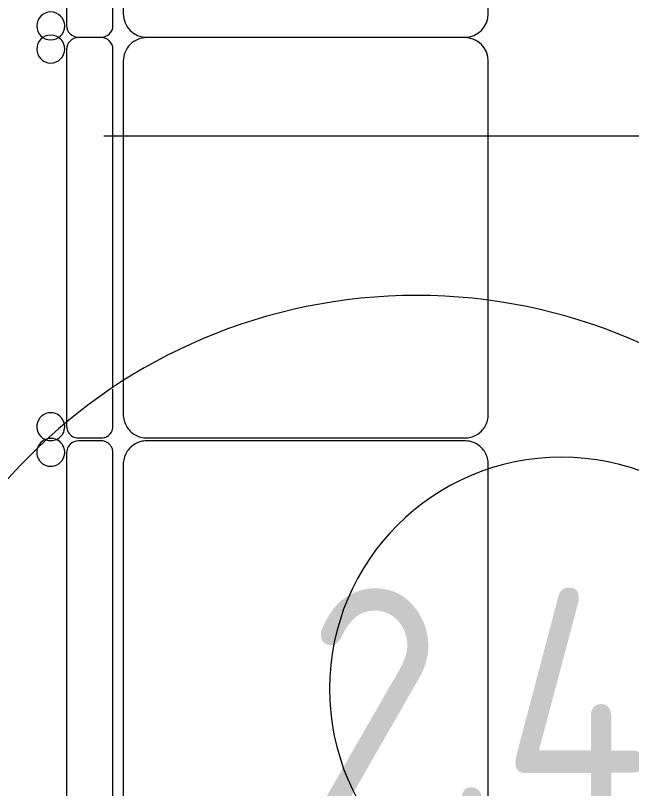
# Model space of a CAD drawing. Header units: millimetres. Extents: x 98018 to 155899, y -1987 to 21700.
# Drawn here: x 104997 to 105662, y 17446 to 18280 of the extents above; entities that cross this region are included whole.
import ezdxf

# ---------------------------------------------------------------- set-up
doc = ezdxf.new("R2010")
doc.units = ezdxf.units.MM
doc.linetypes.add('Осевая', pattern=[3175, 635, -476.25, 1587.5, -476.25])
doc.layers.add('A-AREA-IDEN', color=7, linetype='Continuous', lineweight=9)
doc.layers.add('Оси-2', color=7, linetype='Осевая', lineweight=9)
doc.layers.add('I-FURN-1', color=7, linetype='Continuous', lineweight=9, true_color=0xf0f0f0)
doc.styles.add('GOST Common', font='GOST_Common.ttf', dxfattribs={"width": 0.9, "height": 250})

# ---------------------------------------------------------------- blocks, each defined once
blk = doc.blocks.new('Стул Breuer - 1_188-26331327-План разверток пом_ 2_49_ Этаж 2')
at = {"layer": 'I-FURN-1'}
for p, q in [((190.5, 241.3), (-190.5, 241.3)), ((-215.9, 215.9), (-215.9, -127)), ((215.9, -127), (215.9, 215.9)), ((-190.5, -152.4), (190.5, -152.4)), ((203.2, -163.48), (-203.2, -163.48)), ((-215.9, -176.18), (-215.9, -200.78)), ((215.9, -200.78), (215.9, -176.18)), ((-203.2, -213.48), (203.2, -213.48))]:
    blk.add_line(p, q, dxfattribs=at)
for centre, radius, start, end in [((-190.5, 215.9), 25.4, 90, 180), ((190.5, 215.9), 25.4, 0, 90), ((-190.5, -127), 25.4, 180, 270), ((190.5, -127), 25.4, 270, 360), ((-203.2, -176.18), 12.7, 90, 180), ((203.2, -176.18), 12.7, 360, 90), ((-203.2, -200.78), 12.7, 180, 270), ((203.2, -200.78), 12.7, 270, 360), ((-203.48, -230.58), 15.07, 360, 180), ((203.73, -230.58), 15.07, 360, 180), ((-203.48, -230.58), 15.07, 180, 360), ((203.73, -230.58), 15.07, 180, 360)]:
    blk.add_arc(centre, radius, start, end, dxfattribs=at)
blk = doc.blocks.new('Стул Breuer - 1_188-V2-План разверток пом_ 2_49_ Этаж 2')
at = {"layer": 'I-FURN-1'}
for p, q in [((67.75, 241.3), (-190.5, 241.3)), ((190.5, 241.3), (67.75, 241.3)), ((-215.9, 215.9), (-215.9, -127)), ((215.9, -127), (215.9, 215.9)), ((-190.5, -152.4), (154.41, -152.4)), ((154.41, -152.4), (156.07, -152.4)), ((156.88, -152.4), (190.5, -152.4)), ((162.16, -163.48), (-203.2, -163.48)), ((203.2, -163.48), (163.15, -163.48)), ((-215.9, -176.18), (-215.9, -200.78)), ((215.9, -200.78), (215.9, -176.18)), ((-203.2, -213.48), (199.59, -213.48)), ((199.59, -213.48), (203.2, -213.48))]:
    blk.add_line(p, q, dxfattribs=at)
for centre, radius, start, end in [((-190.5, 215.9), 25.4, 90, 180), ((190.5, 215.9), 25.4, 60, 90), ((190.5, 215.9), 25.4, 30, 60), ((190.5, 215.9), 25.4, 15, 30), ((190.5, 215.9), 25.4, 0, 15), ((-190.5, -127), 25.4, 180, 270), ((190.5, -127), 25.4, 345, 360), ((190.5, -127), 25.4, 315, 345), ((190.5, -127), 25.4, 285, 315), ((190.5, -127), 25.4, 270, 285), ((-203.2, -176.18), 12.7, 90, 180), ((203.2, -176.18), 12.7, 60, 90), ((203.2, -176.18), 12.7, 30, 60), ((203.2, -176.18), 12.7, 15, 30), ((203.2, -176.18), 12.7, 360, 15), ((-203.2, -200.78), 12.7, 180, 270), ((203.2, -200.78), 12.7, 315, 345), ((203.2, -200.78), 12.7, 345, 360), ((-203.48, -230.58), 15.07, 360, 180), ((203.73, -230.58), 15.07, 99.20451, 180), ((203.73, -230.58), 15.07, 90, 99.20451), ((203.2, -200.78), 12.7, 270, 283.40032), ((203.73, -230.58), 15.07, 60, 90), ((203.2, -200.78), 12.7, 285, 315), ((203.73, -230.58), 15.07, 45, 60), ((203.73, -230.58), 15.07, 15, 45), ((-203.48, -230.58), 15.07, 180, 360), ((203.73, -230.58), 15.07, 180, 345), ((203.73, -230.58), 15.07, 345.11071, 360), ((203.73, -230.58), 15.07, 360, 12.98828)]:
    blk.add_arc(centre, radius, start, end, dxfattribs=at)
blk = doc.blocks.new('Стул Breuer - 1_188-V3-План разверток пом_ 2_49_ Этаж 2')
at = {"layer": 'I-FURN-1'}
for p, q in [((190.5, 241.3), (-190.5, 241.3)), ((-215.9, 215.9), (-215.9, -127)), ((215.9, 203.7), (215.9, 215.9)), ((215.9, 168.59), (215.9, 203.7)), ((215.9, 159.46), (215.9, 168.59)), ((215.9, 124.08), (215.9, 159.46)), ((215.9, -127), (215.9, 124.08)), ((-190.5, -152.4), (190.5, -152.4)), ((203.2, -163.48), (-203.2, -163.48)), ((-215.9, -176.18), (-215.9, -200.78)), ((215.9, -200.78), (215.9, -176.18)), ((-203.2, -213.48), (203.2, -213.48))]:
    blk.add_line(p, q, dxfattribs=at)
for centre, radius, start, end in [((-190.5, 215.9), 25.4, 135, 165), ((-190.5, 215.9), 25.4, 105, 135), ((-190.5, 215.9), 25.4, 90, 105), ((190.5, 215.9), 25.4, 75, 90), ((190.5, 215.9), 25.4, 60, 75), ((190.5, 215.9), 25.4, 0, 60), ((-190.5, 215.9), 25.4, 165, 180), ((-190.5, -127), 25.4, 180, 195), ((190.5, -127), 25.4, 330, 360), ((-190.5, -127), 25.4, 195, 210), ((-190.5, -127), 25.4, 210, 240), ((190.5, -127), 25.4, 300, 330), ((-190.5, -127), 25.4, 240, 270), ((190.5, -127), 25.4, 285, 300), ((190.5, -127), 25.4, 270, 285), ((-203.2, -176.18), 12.7, 120, 135), ((-203.2, -176.18), 12.7, 105, 120), ((-203.2, -176.18), 12.7, 90, 105), ((203.2, -176.18), 12.7, 75, 90), ((203.2, -176.18), 12.7, 60, 75), ((203.2, -176.18), 12.7, 45, 60), ((-203.2, -176.18), 12.7, 165, 180), ((-203.2, -176.18), 12.7, 150, 165), ((-203.2, -176.18), 12.7, 135, 150), ((203.2, -176.18), 12.7, 15, 45), ((203.2, -176.18), 12.7, 360, 15), ((-203.2, -200.78), 12.7, 180, 225), ((203.2, -200.78), 12.7, 315, 360), ((-203.48, -230.58), 15.07, 105, 161.47482), ((-203.2, -200.78), 12.7, 225, 255), ((-203.48, -230.58), 15.07, 90, 105), ((-203.2, -200.78), 12.7, 255, 270), ((-203.48, -230.58), 15.07, 75, 90), ((-203.48, -230.58), 15.07, 60, 75), ((203.73, -230.58), 15.07, 105, 135), ((203.73, -230.58), 15.07, 30, 105), ((203.2, -200.78), 12.7, 270, 285), ((203.2, -200.78), 12.7, 285, 300), ((203.2, -200.78), 12.7, 300, 315), ((-203.48, -230.58), 15.07, 45, 60), ((-203.48, -230.58), 15.07, 30, 45), ((-203.48, -230.58), 15.07, 360, 30), ((203.73, -230.58), 15.07, 150, 165), ((203.73, -230.58), 15.07, 135, 150), ((203.73, -230.58), 15.07, 15, 30), ((-203.48, -230.58), 15.07, 165, 180), ((-203.48, -230.58), 15.07, 180, 188.30833), ((-203.48, -230.58), 15.07, 188.30833, 261.69167), ((-203.48, -230.58), 15.07, 345, 360), ((203.73, -230.58), 15.07, 165, 180), ((203.73, -230.58), 15.07, 180, 195), ((203.73, -230.58), 15.07, 360, 15), ((203.73, -230.58), 15.07, 345, 360), ((-203.48, -230.58), 15.07, 300, 315), ((-203.48, -230.58), 15.07, 315, 330), ((-203.48, -230.58), 15.07, 330, 345), ((203.73, -230.58), 15.07, 195, 270), ((203.73, -230.58), 15.07, 285, 330), ((203.73, -230.58), 15.07, 330, 345), ((-203.48, -230.58), 15.07, 261.69167, 285), ((-203.48, -230.58), 15.07, 285, 300), ((203.73, -230.58), 15.07, 270, 285)]:
    blk.add_arc(centre, radius, start, end, dxfattribs=at)
blk = doc.blocks.new('Баффл акустический подвесной - 1180мм-V40-План разверток пом_ 2_49_ Этаж 2')
at = {"layer": 'I-FURN-1'}
for start in [360, 0]:
    blk.add_arc((0, 0), 590, start, 180, dxfattribs=at)
blk = doc.blocks.new('Марка_Помещения - Номер-25198446-План разверток пом_ 2_49_ Этаж 2')
at = {"layer": 'A-AREA-IDEN'}
for start, end in [(360, 180), (180, 360)]:
    blk.add_arc((0, 0), 2.5, start, end, dxfattribs=at)

msp = doc.modelspace()

# ---------------------------------------------------------------- linework, layer by layer
at = {"layer": 'Оси-2'}
msp.add_line((101917.75, 18150), (108600, 18150), dxfattribs=at)

# ---------------------------------------------------------------- block references
at = {"layer": 'A-AREA-IDEN', "xscale": 99.99999999999993, "yscale": 99.99999999999993, "zscale": 99.99999999999993}
msp.add_blockref('Марка_Помещения - Номер-25198446-План разверток пом_ 2_49_ Этаж 2', (105586.25, 17553.61), dxfattribs=at)
at = {"layer": 'I-FURN-1', "rotation": 269.9999999999994}
for name, p in [('Стул Breuer - 1_188-26331327-План разверток пом_ 2_49_ Этаж 2', (105266.11, 18472.36)), ('Стул Breuer - 1_188-V2-План разверток пом_ 2_49_ Этаж 2', (105266.11, 18040.21)), ('Стул Breuer - 1_188-V3-План разверток пом_ 2_49_ Этаж 2', (105266.11, 17605.36))]:
    msp.add_blockref(name, p, dxfattribs=at)
at = {"layer": 'I-FURN-1'}
msp.add_blockref('Баффл акустический подвесной - 1180мм-V40-План разверток пом_ 2_49_ Этаж 2', (105430, 17388), dxfattribs=at)

# ---------------------------------------------------------------- texts
at = {"layer": 'A-AREA-IDEN', "insert": (105311.52, 17662.17), "char_height": 250, "width": 685.4428, "attachment_point": 1, "style": 'GOST Common'}
msp.add_mtext('2.49', dxfattribs=at)

doc.saveas('drawing.dxf')
